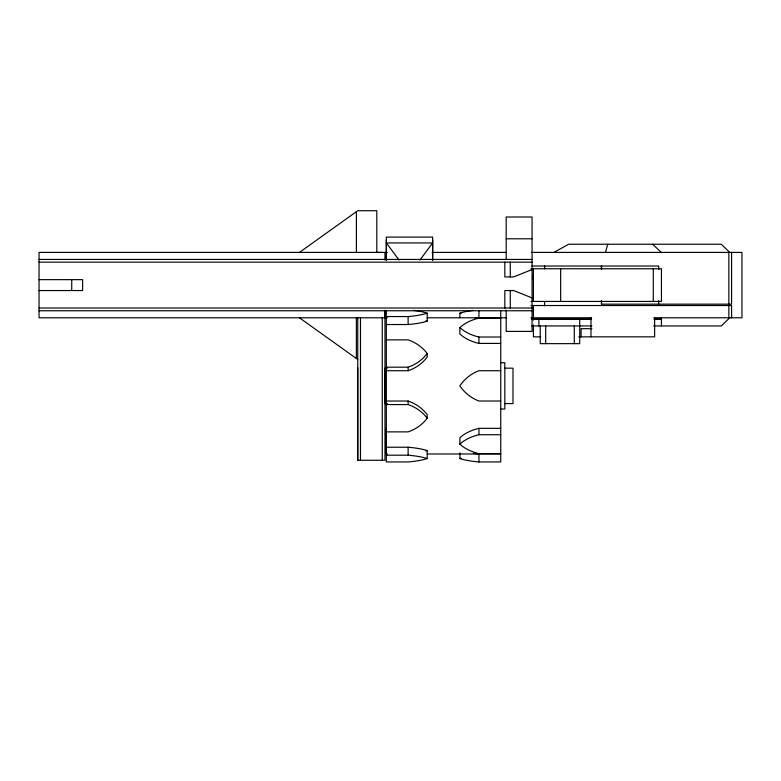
<?xml version="1.0" encoding="UTF-8"?>
<svg xmlns="http://www.w3.org/2000/svg" width="781" height="781" viewBox="0 0 781 781"><rect width="100%" height="100%" fill="white"/><g stroke="black" fill="none" stroke-linecap="round" stroke-linejoin="round"><path stroke-width="1.17" d="M384.974 311.492L384.974 460.253L357.737 460.253L357.737 317.467M360.461 460.253L360.461 317.594M382.251 460.253L382.251 317.594M386.331 260.249L386.331 240.011M432.645 260.249L432.645 240.021M533.423 301.437L533.423 268.752M544.591 305.791L544.591 301.437M544.591 268.752L544.591 265.481M560.66 301.437L560.66 268.762M579.727 319.146L579.727 343.65L540.237 343.65L540.237 325.941M731.582 252.409L731.582 304.16L601.497 304.16L601.497 300.656M601.487 269.425L601.497 266.028L601.497 269.601M653.277 301.437L653.277 268.762M661.448 325.941L661.448 319.126L654.175 319.126L661.448 319.126M605.412 252.409L607.735 244.238M419.924 260.034L432.645 242.93L386.331 242.93L399.042 260.034M729.727 317.779L721.302 325.95L653.648 325.95M659.545 319.409L661.263 317.779M299.445 252.409L357.737 210.724L376.803 210.724L376.803 252.156M553.905 252.409L568.656 244.238L721.302 244.238L729.727 252.409M532.066 269.543L513.664 276.923L504.829 276.923L504.829 262.162M506.186 238.791L532.066 238.791M387.366 252.409L39.05 252.409L39.05 317.779L387.366 317.779M432.069 252.409L506.459 252.409M531.363 252.409L741.95 252.409L741.95 317.779L653.98 317.779M376.374 252.488L382.251 252.409M39.05 259.438L532.066 259.438M39.05 262.162L532.066 262.162M532.017 266.028L658.725 266.028L658.725 269.601M530.992 268.752L661.448 268.762L661.448 301.437L530.992 301.437M39.05 279.647L82.63 279.647L82.63 290.542L39.05 290.542M530.982 305.527L731.582 305.527L731.582 317.779M39.05 308.017L532.066 308.017M39.05 310.75L532.066 310.75M386.331 316.559L408.121 316.559A39.841 8.864 0 0 0 427.187 313.181L427.187 321.147A39.841 8.864 0 0 1 408.121 324.525L386.331 324.525M427.334 317.779L506.605 317.779M530.953 317.779L591.607 317.779M500.738 318.131L478.948 318.131A39.841 24.836 0 0 0 459.872 327.581L459.872 333.975A39.841 24.836 0 0 0 478.948 343.415L500.738 343.415M531.822 319.126L591.139 319.126M531.734 319.136L591.52 319.146M531.841 325.941L591.93 325.941M591.939 328.674L581.093 328.674L581.093 336.845M540.696 336.845L533.423 336.845L533.423 324.925M578.711 336.845L654.634 336.845L654.634 317.779M459.872 327.581A39.841 24.836 0 0 0 478.948 337.031L500.738 337.031M386.331 339.872L408.121 339.872A39.841 35.897 0 0 1 427.187 353.529L427.187 357.073A39.841 35.897 0 0 1 408.121 370.721L386.331 370.721M500.738 362.726L504.819 362.726L504.819 409.029L500.738 409.029M386.331 367.177L408.121 367.177A39.841 35.897 0 0 0 427.187 353.529M387.415 368.173L384.974 368.173L384.974 403.582L387.415 403.582M504.458 368.173L513 368.173L513 403.582L504.458 403.582M500.738 370.721L478.948 370.721A39.841 39.841 0 0 0 459.872 385.873A39.841 39.841 0 0 0 478.948 401.024L500.738 401.024M386.331 401.024L408.121 401.024A39.841 35.897 0 0 1 427.187 414.682L427.187 418.225A39.841 35.897 0 0 1 408.121 431.873L386.331 431.873M386.331 404.578L408.121 404.578A39.841 35.897 0 0 1 427.187 418.225M500.738 453.615L478.948 453.615A39.841 24.836 0 0 1 459.872 444.164L459.872 437.78A39.841 24.836 0 0 1 478.948 428.33L500.738 428.33M459.872 444.164A39.841 24.836 0 0 1 478.948 434.724L500.738 434.724M386.331 428.33L386.341 447.23L408.121 447.23A39.841 8.864 0 0 1 427.187 450.598L427.187 458.564A39.841 8.864 0 0 1 408.121 461.942L386.341 461.942L386.331 310.936M387.425 453.976L386.341 453.976L386.331 447.23M427.334 453.976L500.738 453.976M386.341 455.196L408.121 455.196A39.841 8.864 0 0 1 427.187 458.564M459.872 452.873L459.872 458.564A39.841 8.864 0 0 0 478.948 461.942L500.738 461.942L500.738 310.936M532.066 297.922L513.664 290.542L504.829 290.542L504.829 308.017M299.445 317.779L357.737 359.475M652.662 244.238L661.263 252.409M728.858 252.409L728.858 304.16M728.858 305.527L728.858 317.779M658.725 300.587L658.725 304.16M601.497 300.587L601.497 304.16M590.973 317.779L590.973 336.845M574.279 325.941L574.279 343.65M545.685 325.941L545.685 343.65M538.9 319.146L538.9 325.941M533.423 274.199L533.423 279.647M533.423 305.527L533.423 320.161M510.276 262.162L510.276 276.923M510.276 290.542L510.276 308.017M506.186 259.438L506.186 217.001L532.066 217.001L532.066 331.398L506.186 331.398L506.186 310.008M478.948 310.955L478.948 317.779A39.841 8.864 0 0 0 475.17 318.15M478.948 337.031L478.948 343.415M478.948 428.33L478.948 434.724M478.948 461.942L478.948 453.976A39.841 8.864 0 0 1 473.345 453.39M473.345 310.399A39.841 8.864 0 0 0 459.872 313.181L459.872 317.74M432.645 260.229L432.645 237.092L386.331 237.102L386.341 260.229M408.121 316.559L408.121 324.525M408.121 367.177L408.121 370.721M408.121 401.024L408.121 404.578M408.121 447.23L408.121 455.196M384.974 252.409L384.974 259.927M384.974 310.262L384.974 317.779M357.737 367.646L357.737 460.253M356.38 211.7L356.38 252.409M356.38 317.779L356.38 358.499M71.735 279.647L71.735 290.542M461.063 313.562A39.841 8.864 0 0 1 459.872 313.181M413.725 310.399A39.841 8.864 0 0 1 427.187 313.181M427.187 450.598A39.841 8.864 0 0 1 426.006 450.979M459.872 458.564A39.841 8.864 0 0 1 461.063 458.193M426.006 320.776A39.841 8.864 0 0 1 427.187 321.147"/></g></svg>
